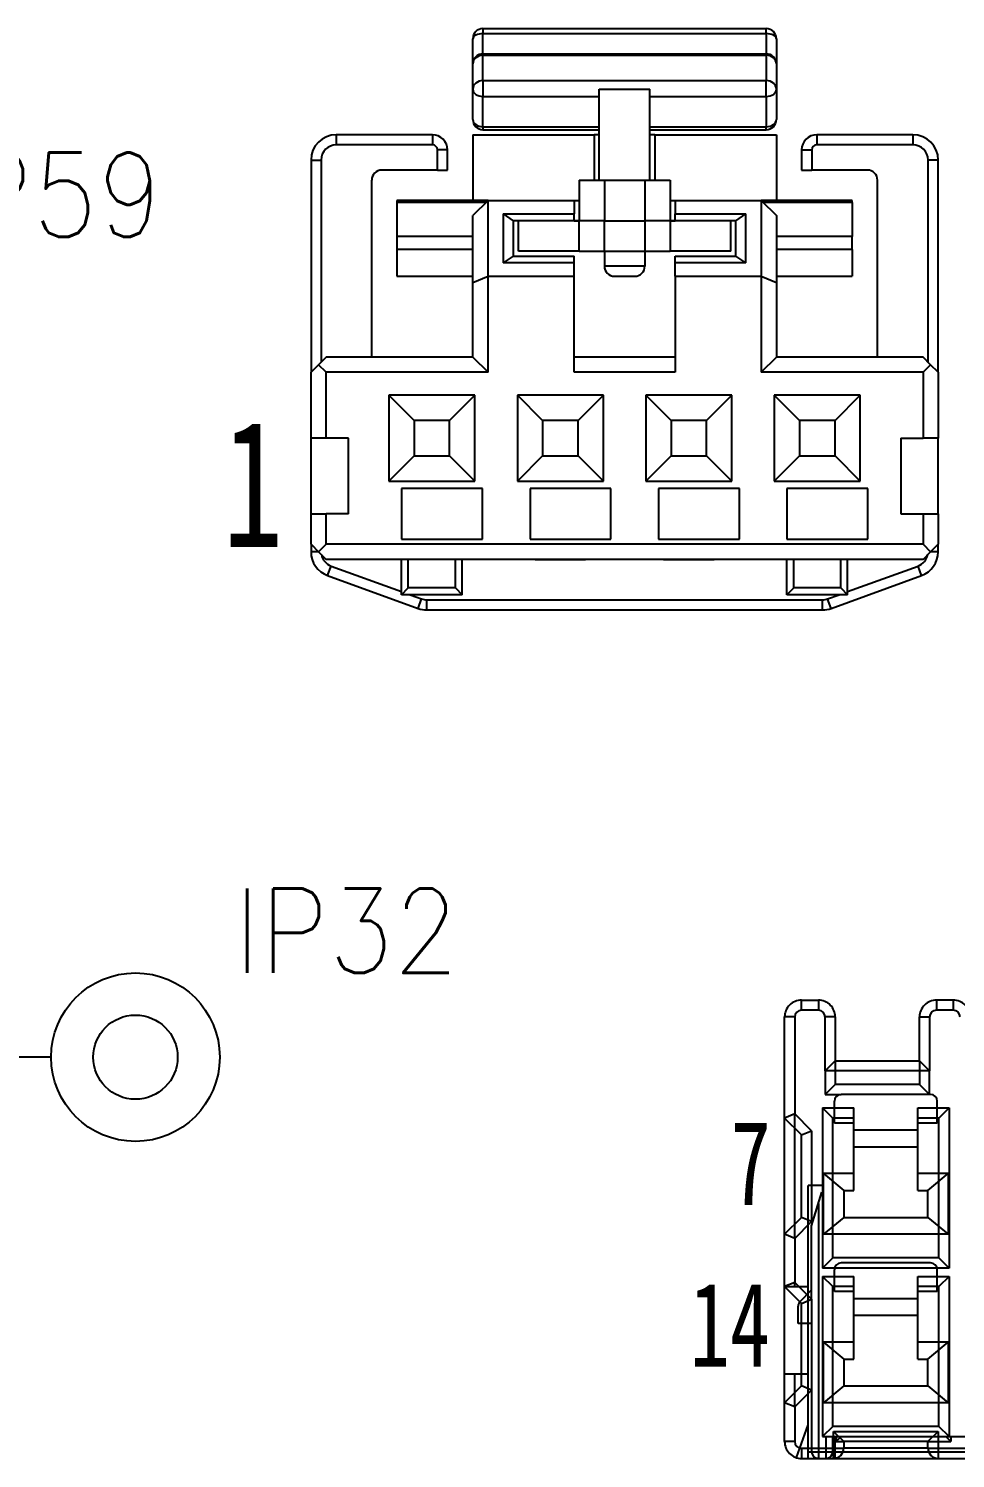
# Model space of a CAD drawing. Header units: inches. Extents: x 47316 to 59086, y 3141 to 11743.
# Drawn here: x 52352.62 to 52380.11, y 8755.41 to 8797.83 of the extents above; entities that cross this region are included whole.
import ezdxf

# ---------------------------------------------------------------- set-up
doc = ezdxf.new("R2010")
doc.units = ezdxf.units.IN
doc.header["$MEASUREMENT"] = 0
doc.layers.add('___SHELL', color=7, linetype='Continuous')
doc.styles.add('MtX_FangSong_GB2312', font='')
doc.styles.get("Standard").update_dxf_attribs({"font": ''})
doc.styles.get('MtX_FangSong_GB2312').set_extended_font_data('FangSong_GB2312')
doc.styles.get('Standard').set_extended_font_data('SimSun')
doc.linetypes.add('_VH_OTCON', pattern='A,0.0001,[7,VeSys.shx,S=0.1,R=0,X=0,Y=0],-0.4,[7,VeSys.shx,S=0.1,R=0,X=0,Y=0],-0.4,["X",Standard,S=1,R=0,X=-0.5,Y=-0.5],-0.0001,[7,VeSys.shx,S=0.1,R=0,X=0,Y=0],-0.4', length=1.2002)

msp = doc.modelspace()

# ---------------------------------------------------------------- linework, layer by layer
at = {"color": 0, "linetype": '_VH_OTCON', "lineweight": -2, "ltscale": 5}
msp.add_line((52353.292, 8767.312), (52305.271, 8767.312), dxfattribs=at)
at = {"color": 0, "linetype": 'Continuous', "lineweight": -2}
for radius in [2.5, 1.25]:
    msp.add_circle((52355.792, 8767.312), radius, dxfattribs=at)
at = {"layer": '___SHELL', "color": 0, "lineweight": -2, "ltscale": 0.0025}
for p, q in [((52366.099, 8797.834), (52366.099, 8797.684)), ((52374.499, 8797.684), (52374.499, 8797.834)), ((52362.109, 8783.434), (52362.109, 8783.584))]:
    msp.add_line(p, q, dxfattribs=at)
at = {"layer": '___SHELL', "color": 0, "lineweight": -2, "ltscale": 0.139999}
for p, q in [((52366.099, 8797.834), (52374.499, 8797.834)), ((52366.099, 8797.684), (52374.499, 8797.684)), ((52366.099, 8797.084), (52374.499, 8797.084)), ((52366.099, 8797.043), (52374.499, 8797.043)), ((52366.099, 8796.29), (52374.499, 8796.29))]:
    msp.add_line(p, q, dxfattribs=at)
at = {"layer": '___SHELL', "color": 0, "lineweight": -2, "ltscale": 0.01}
for p, q in [((52366.099, 8797.084), (52366.099, 8797.684)), ((52374.499, 8797.684), (52374.499, 8797.084)), ((52364.749, 8793.634), (52364.749, 8794.234)), ((52365.049, 8793.634), (52365.049, 8794.234)), ((52375.549, 8794.234), (52375.549, 8793.634)), ((52375.849, 8794.234), (52375.849, 8793.634))]:
    msp.add_line(p, q, dxfattribs=at)
at = {"layer": '___SHELL', "color": 0, "lineweight": -2, "ltscale": 0.0125}
for p, q in [((52365.799, 8796.784), (52365.799, 8797.534)), ((52374.799, 8797.534), (52374.799, 8796.784)), ((52368.949, 8793.334), (52369.699, 8793.334)), ((52370.899, 8793.334), (52371.649, 8793.334)), ((52369.699, 8792.134), (52368.949, 8792.134)), ((52371.649, 8792.134), (52370.899, 8792.134)), ((52368.949, 8791.234), (52369.699, 8791.234)), ((52370.899, 8791.234), (52371.649, 8791.234))]:
    msp.add_line(p, q, dxfattribs=at)
at = {"layer": '___SHELL', "color": 0, "lineweight": -2, "ltscale": 0.012537}
for p, q in [((52365.799, 8796.032), (52365.799, 8796.784)), ((52366.099, 8796.29), (52366.099, 8797.043)), ((52374.499, 8797.043), (52374.499, 8796.29)), ((52374.799, 8796.784), (52374.799, 8796.032))]:
    msp.add_line(p, q, dxfattribs=at)
at = {"layer": '___SHELL', "color": 0, "lineweight": -2, "ltscale": 0.000688171}
for p, q in [((52366.099, 8797.084), (52366.099, 8797.043)), ((52374.499, 8797.043), (52374.499, 8797.084))]:
    msp.add_line(p, q, dxfattribs=at)
at = {"layer": '___SHELL', "color": 0, "lineweight": -2, "ltscale": 0.004312}
for p, q in [((52366.099, 8796.29), (52366.099, 8796.032)), ((52374.499, 8796.032), (52374.499, 8796.29))]:
    msp.add_line(p, q, dxfattribs=at)
at = {"layer": '___SHELL', "color": 0, "lineweight": -2, "ltscale": 0.014962}
for p, q in [((52365.799, 8795.134), (52365.799, 8796.032)), ((52374.799, 8796.032), (52374.799, 8795.134)), ((52366.099, 8794.922), (52366.099, 8795.819)), ((52374.499, 8795.819), (52374.499, 8794.922))]:
    msp.add_line(p, q, dxfattribs=at)
at = {"layer": '___SHELL', "color": 0, "lineweight": -2, "ltscale": 0.003535}
for p, q in [((52366.099, 8796.032), (52366.099, 8795.819)), ((52374.499, 8795.819), (52374.499, 8796.032))]:
    msp.add_line(p, q, dxfattribs=at)
at = {"layer": '___SHELL', "color": 0, "lineweight": -2, "ltscale": 0.044962}
for p, q in [((52369.549, 8793.334), (52369.549, 8796.032)), ((52371.049, 8793.334), (52371.049, 8796.032))]:
    msp.add_line(p, q, dxfattribs=at)
at = {"layer": '___SHELL', "color": 0, "lineweight": -2, "ltscale": 0.025}
for p, q in [((52369.549, 8796.032), (52371.049, 8796.032)), ((52363.684, 8784.184), (52363.684, 8782.684)), ((52366.084, 8782.684), (52366.084, 8784.184)), ((52367.494, 8784.184), (52367.494, 8782.684)), ((52369.894, 8782.684), (52369.894, 8784.184)), ((52371.304, 8784.184), (52371.304, 8782.684)), ((52373.704, 8782.684), (52373.704, 8784.184)), ((52375.114, 8784.184), (52375.114, 8782.684)), ((52377.514, 8782.684), (52377.514, 8784.184))]:
    msp.add_line(p, q, dxfattribs=at)
at = {"layer": '___SHELL', "color": 0, "lineweight": -2, "ltscale": 0.0575}
for p, q in [((52366.099, 8795.819), (52369.549, 8795.819)), ((52371.049, 8795.819), (52374.499, 8795.819)), ((52366.099, 8794.922), (52369.549, 8794.922)), ((52366.099, 8794.834), (52369.549, 8794.834)), ((52371.049, 8794.922), (52374.499, 8794.922)), ((52371.049, 8794.834), (52374.499, 8794.834))]:
    msp.add_line(p, q, dxfattribs=at)
at = {"layer": '___SHELL', "color": 0, "lineweight": -2, "ltscale": 0.005}
for p, q in [((52361.749, 8794.684), (52361.749, 8794.384)), ((52364.599, 8794.684), (52364.599, 8794.384)), ((52375.999, 8794.684), (52375.999, 8794.384)), ((52378.849, 8794.684), (52378.849, 8794.384)), ((52365.049, 8794.234), (52364.749, 8794.234)), ((52375.549, 8794.234), (52375.849, 8794.234)), ((52360.999, 8793.934), (52361.299, 8793.934)), ((52379.599, 8793.934), (52379.299, 8793.934)), ((52364.749, 8793.634), (52365.049, 8793.634)), ((52375.549, 8793.634), (52375.849, 8793.634)), ((52369.999, 8790.484), (52370.299, 8790.484)), ((52370.299, 8790.484), (52370.599, 8790.484)), ((52361.493, 8781.604), (52361.595, 8781.886)), ((52379.105, 8781.604), (52379.003, 8781.886)), ((52364.175, 8780.629), (52364.277, 8780.911)), ((52364.431, 8780.584), (52364.431, 8780.884)), ((52376.167, 8780.584), (52376.167, 8780.884)), ((52376.423, 8780.629), (52376.321, 8780.911))]:
    msp.add_line(p, q, dxfattribs=at)
at = {"layer": '___SHELL', "color": 0, "lineweight": -2, "ltscale": 0.047501}
for p, q in [((52364.599, 8794.684), (52361.749, 8794.684)), ((52378.849, 8794.684), (52375.999, 8794.684)), ((52364.599, 8794.384), (52361.749, 8794.384)), ((52378.849, 8794.384), (52375.999, 8794.384))]:
    msp.add_line(p, q, dxfattribs=at)
at = {"layer": '___SHELL', "color": 0, "lineweight": -2, "ltscale": 0.060001}
for p, q in [((52365.799, 8794.684), (52369.399, 8794.684)), ((52371.199, 8794.684), (52374.799, 8794.684))]:
    msp.add_line(p, q, dxfattribs=at)
at = {"layer": '___SHELL', "color": 0, "lineweight": -2, "ltscale": 0.0325}
for p, q in [((52365.799, 8794.684), (52365.799, 8792.734)), ((52374.799, 8794.684), (52374.799, 8792.734)), ((52360.999, 8785.684), (52360.999, 8787.634)), ((52361.449, 8785.684), (52361.449, 8787.634)), ((52379.149, 8787.634), (52379.149, 8785.684)), ((52379.599, 8787.634), (52379.599, 8785.684))]:
    msp.add_line(p, q, dxfattribs=at)
at = {"layer": '___SHELL', "color": 0, "lineweight": -2, "ltscale": 0.001465}
for p, q in [((52366.099, 8794.922), (52366.099, 8794.834)), ((52374.499, 8794.834), (52374.499, 8794.922))]:
    msp.add_line(p, q, dxfattribs=at)
at = {"layer": '___SHELL', "color": 0, "lineweight": -2, "ltscale": 0.0225}
for p, q in [((52369.399, 8794.684), (52369.399, 8793.334)), ((52371.199, 8794.684), (52371.199, 8793.334))]:
    msp.add_line(p, q, dxfattribs=at)
at = {"layer": '___SHELL', "color": 0, "lineweight": -2, "ltscale": 0.002495}
for p, q in [((52369.549, 8794.684), (52369.399, 8794.684)), ((52371.199, 8794.684), (52371.049, 8794.684))]:
    msp.add_line(p, q, dxfattribs=at)
at = {"layer": '___SHELL', "color": 0, "lineweight": -2, "ltscale": 0.105}
for p, q in [((52360.999, 8793.934), (52360.999, 8787.634)), ((52379.599, 8787.634), (52379.599, 8793.934))]:
    msp.add_line(p, q, dxfattribs=at)
at = {"layer": '___SHELL', "color": 0, "lineweight": -2, "ltscale": 0.1}
for p, q in [((52361.299, 8793.934), (52361.299, 8787.934)), ((52379.299, 8787.934), (52379.299, 8793.934))]:
    msp.add_line(p, q, dxfattribs=at)
at = {"layer": '___SHELL', "color": 0, "lineweight": -2, "ltscale": 0.0875}
for p, q in [((52362.799, 8788.084), (52362.799, 8793.334)), ((52377.799, 8788.084), (52377.799, 8793.334))]:
    msp.add_line(p, q, dxfattribs=at)
at = {"layer": '___SHELL', "color": 0, "lineweight": -2, "ltscale": 0.027499}
for p, q in [((52364.749, 8793.634), (52363.099, 8793.634)), ((52377.499, 8793.634), (52375.849, 8793.634))]:
    msp.add_line(p, q, dxfattribs=at)
at = {"layer": '___SHELL', "color": 0, "lineweight": -2, "ltscale": 0.02}
for p, q in [((52368.949, 8793.334), (52368.949, 8792.134)), ((52369.699, 8793.334), (52369.699, 8792.134)), ((52370.899, 8793.334), (52370.899, 8792.134)), ((52371.649, 8793.334), (52371.649, 8792.134)), ((52378.114, 8782.084), (52376.914, 8782.084))]:
    msp.add_line(p, q, dxfattribs=at)
at = {"layer": '___SHELL', "color": 0, "lineweight": -2, "ltscale": 0.020001}
for p, q in [((52369.699, 8793.334), (52370.899, 8793.334)), ((52369.699, 8792.134), (52370.899, 8792.134)), ((52369.699, 8791.234), (52370.899, 8791.234)), ((52363.684, 8782.084), (52362.484, 8782.084))]:
    msp.add_line(p, q, dxfattribs=at)
at = {"layer": '___SHELL', "color": 0, "lineweight": -2, "ltscale": 0.045}
for p, q in [((52366.249, 8792.734), (52363.549, 8792.734)), ((52377.049, 8792.734), (52374.349, 8792.734))]:
    msp.add_line(p, q, dxfattribs=at)
at = {"layer": '___SHELL', "color": 0, "lineweight": -2, "ltscale": 0.001005}
for p, q in [((52363.549, 8792.734), (52363.549, 8792.674)), ((52377.049, 8792.674), (52377.049, 8792.734))]:
    msp.add_line(p, q, dxfattribs=at)
at = {"layer": '___SHELL', "color": 0, "lineweight": -2, "ltscale": 0.01683}
for p, q in [((52363.549, 8792.674), (52363.549, 8791.664)), ((52377.049, 8792.674), (52377.049, 8791.664))]:
    msp.add_line(p, q, dxfattribs=at)
at = {"layer": '___SHELL', "color": 0, "lineweight": -2, "ltscale": 0.043996}
for p, q in [((52366.189, 8792.674), (52363.549, 8792.674)), ((52377.049, 8792.674), (52374.409, 8792.674))]:
    msp.add_line(p, q, dxfattribs=at)
at = {"layer": '___SHELL', "color": 0, "lineweight": -2, "ltscale": 0.010607}
for p, q in [((52366.249, 8792.734), (52365.799, 8792.284)), ((52374.349, 8792.734), (52374.799, 8792.284))]:
    msp.add_line(p, q, dxfattribs=at)
at = {"layer": '___SHELL', "color": 0, "lineweight": -2, "ltscale": 0.0425}
for p, q in [((52366.249, 8792.734), (52368.799, 8792.734)), ((52371.799, 8792.734), (52374.349, 8792.734)), ((52366.249, 8790.484), (52368.799, 8790.484)), ((52371.799, 8790.484), (52374.349, 8790.484)), ((52363.309, 8786.959), (52363.309, 8784.409)), ((52365.859, 8784.409), (52365.859, 8786.959)), ((52369.669, 8786.959), (52367.119, 8786.959)), ((52367.119, 8786.959), (52367.119, 8784.409)), ((52369.669, 8784.409), (52369.669, 8786.959)), ((52373.479, 8786.959), (52370.929, 8786.959)), ((52370.929, 8786.959), (52370.929, 8784.409)), ((52373.479, 8784.409), (52373.479, 8786.959)), ((52374.739, 8786.959), (52374.739, 8784.409)), ((52377.289, 8784.409), (52377.289, 8786.959)), ((52367.119, 8784.409), (52369.669, 8784.409)), ((52370.929, 8784.409), (52373.479, 8784.409))]:
    msp.add_line(p, q, dxfattribs=at)
at = {"layer": '___SHELL', "color": 0, "lineweight": -2, "ltscale": 0.0375}
for p, q in [((52366.249, 8790.484), (52366.249, 8792.734)), ((52374.349, 8792.734), (52374.349, 8790.484)), ((52365.799, 8791.664), (52363.549, 8791.664)), ((52377.049, 8791.664), (52374.799, 8791.664)), ((52365.799, 8791.274), (52363.549, 8791.274)), ((52377.049, 8791.274), (52374.799, 8791.274)), ((52363.549, 8790.484), (52365.799, 8790.484)), ((52374.799, 8790.484), (52377.049, 8790.484)), ((52360.999, 8783.434), (52360.999, 8785.684)), ((52362.109, 8783.434), (52362.109, 8785.684)), ((52378.489, 8785.684), (52378.489, 8783.434)), ((52379.599, 8783.434), (52379.599, 8785.684))]:
    msp.add_line(p, q, dxfattribs=at)
at = {"layer": '___SHELL', "color": 0, "lineweight": -2, "ltscale": 0.00665}
for p, q in [((52368.799, 8792.734), (52368.799, 8792.335)), ((52371.799, 8792.734), (52371.799, 8792.335))]:
    msp.add_line(p, q, dxfattribs=at)
at = {"layer": '___SHELL', "color": 0, "lineweight": -2, "ltscale": 0.002499}
for p, q in [((52368.799, 8792.734), (52368.949, 8792.734)), ((52371.649, 8792.734), (52371.799, 8792.734)), ((52368.799, 8792.134), (52368.949, 8792.134)), ((52368.949, 8792.134), (52368.799, 8792.134)), ((52371.649, 8792.134), (52371.799, 8792.134)), ((52371.799, 8792.134), (52371.649, 8792.134))]:
    msp.add_line(p, q, dxfattribs=at)
at = {"layer": '___SHELL', "color": 0, "lineweight": -2, "ltscale": 0.033106}
for p, q in [((52365.799, 8790.297), (52365.799, 8792.284)), ((52374.799, 8792.284), (52374.799, 8790.297))]:
    msp.add_line(p, q, dxfattribs=at)
at = {"layer": '___SHELL', "color": 0, "lineweight": -2, "ltscale": 0.035001}
for p, q in [((52366.699, 8792.335), (52368.799, 8792.335)), ((52371.799, 8792.335), (52373.899, 8792.335)), ((52368.799, 8790.88), (52366.699, 8790.88)), ((52373.899, 8790.88), (52371.799, 8790.88))]:
    msp.add_line(p, q, dxfattribs=at)
at = {"layer": '___SHELL', "color": 0, "lineweight": -2, "ltscale": 0.024254}
for p, q in [((52366.699, 8792.335), (52366.699, 8790.88)), ((52373.899, 8790.88), (52373.899, 8792.335))]:
    msp.add_line(p, q, dxfattribs=at)
at = {"layer": '___SHELL', "color": 0, "lineweight": -2, "ltscale": 0.006019}
for p, q in [((52366.699, 8792.335), (52366.999, 8792.134)), ((52373.599, 8792.134), (52373.899, 8792.335))]:
    msp.add_line(p, q, dxfattribs=at)
at = {"layer": '___SHELL', "color": 0, "lineweight": -2, "ltscale": 0.03}
for p, q in [((52368.799, 8792.134), (52366.999, 8792.134)), ((52373.599, 8792.134), (52371.799, 8792.134)), ((52366.999, 8791.084), (52368.799, 8791.084)), ((52371.799, 8791.084), (52373.599, 8791.084))]:
    msp.add_line(p, q, dxfattribs=at)
at = {"layer": '___SHELL', "color": 0, "lineweight": -2, "ltscale": 0.0175}
for p, q in [((52366.999, 8792.134), (52366.999, 8791.084)), ((52373.599, 8791.084), (52373.599, 8792.134)), ((52364.059, 8786.209), (52364.059, 8785.159)), ((52365.109, 8785.159), (52365.109, 8786.209)), ((52368.919, 8786.209), (52367.869, 8786.209)), ((52367.869, 8786.209), (52367.869, 8785.159)), ((52368.919, 8785.159), (52368.919, 8786.209)), ((52372.729, 8786.209), (52371.679, 8786.209)), ((52371.679, 8786.209), (52371.679, 8785.159)), ((52372.729, 8785.159), (52372.729, 8786.209)), ((52375.489, 8786.209), (52375.489, 8785.159)), ((52376.539, 8785.159), (52376.539, 8786.209)), ((52367.869, 8785.159), (52368.919, 8785.159)), ((52371.679, 8785.159), (52372.729, 8785.159)), ((52363.684, 8781.034), (52363.684, 8782.084)), ((52365.484, 8781.034), (52365.484, 8782.084)), ((52375.114, 8781.034), (52375.114, 8782.084)), ((52376.914, 8781.034), (52376.914, 8782.084))]:
    msp.add_line(p, q, dxfattribs=at)
at = {"layer": '___SHELL', "color": 0, "lineweight": -2, "ltscale": 0.015}
for p, q in [((52367.149, 8791.234), (52367.149, 8792.134)), ((52368.949, 8791.234), (52368.949, 8792.134)), ((52369.699, 8791.234), (52369.699, 8792.134)), ((52370.899, 8792.134), (52370.899, 8791.234)), ((52371.649, 8792.134), (52371.649, 8791.234)), ((52373.449, 8791.234), (52373.449, 8792.134)), ((52360.999, 8782.534), (52360.999, 8783.434)), ((52361.449, 8782.534), (52361.449, 8783.434)), ((52379.149, 8783.434), (52379.149, 8782.534)), ((52379.599, 8783.434), (52379.599, 8782.534))]:
    msp.add_line(p, q, dxfattribs=at)
at = {"layer": '___SHELL', "color": 0, "lineweight": -2, "ltscale": 0.00335}
for p, q in [((52368.799, 8792.134), (52368.799, 8792.335)), ((52371.799, 8792.134), (52371.799, 8792.335))]:
    msp.add_line(p, q, dxfattribs=at)
at = {"layer": '___SHELL', "color": 0, "lineweight": -2, "ltscale": 0.006495}
for p, q in [((52363.549, 8791.664), (52363.549, 8791.274)), ((52377.049, 8791.274), (52377.049, 8791.664))]:
    msp.add_line(p, q, dxfattribs=at)
at = {"layer": '___SHELL', "color": 0, "lineweight": -2, "ltscale": 0.01317}
for p, q in [((52363.549, 8791.274), (52363.549, 8790.484)), ((52377.049, 8791.274), (52377.049, 8790.484))]:
    msp.add_line(p, q, dxfattribs=at)
at = {"layer": '___SHELL', "color": 0, "lineweight": -2, "ltscale": 0.029999}
for p, q in [((52368.949, 8791.234), (52367.149, 8791.234)), ((52373.449, 8791.234), (52371.649, 8791.234)), ((52365.484, 8781.034), (52363.684, 8781.034)), ((52376.914, 8781.034), (52375.114, 8781.034))]:
    msp.add_line(p, q, dxfattribs=at)
at = {"layer": '___SHELL', "color": 0, "lineweight": -2, "ltscale": 0.0075}
for p, q in [((52369.699, 8791.234), (52369.699, 8790.784)), ((52370.899, 8791.234), (52370.899, 8790.784)), ((52361.449, 8785.684), (52360.999, 8785.684)), ((52379.599, 8785.684), (52379.149, 8785.684)), ((52360.999, 8783.434), (52361.449, 8783.434)), ((52379.149, 8783.434), (52379.599, 8783.434)), ((52368.694, 8782.084), (52369.144, 8782.084)), ((52371.454, 8782.084), (52371.904, 8782.084))]:
    msp.add_line(p, q, dxfattribs=at)
at = {"layer": '___SHELL', "color": 0, "lineweight": -2, "ltscale": 0.006049}
for p, q in [((52366.999, 8791.084), (52366.699, 8790.88)), ((52373.899, 8790.88), (52373.599, 8791.084))]:
    msp.add_line(p, q, dxfattribs=at)
at = {"layer": '___SHELL', "color": 0, "lineweight": -2, "ltscale": 0.003403}
for p, q in [((52368.799, 8790.88), (52368.799, 8791.084)), ((52371.799, 8790.88), (52371.799, 8791.084))]:
    msp.add_line(p, q, dxfattribs=at)
at = {"layer": '___SHELL', "color": 0, "lineweight": -2, "ltscale": 0.006596}
for p, q in [((52368.799, 8790.484), (52368.799, 8790.88)), ((52371.799, 8790.484), (52371.799, 8790.88))]:
    msp.add_line(p, q, dxfattribs=at)
at = {"layer": '___SHELL', "color": 0, "lineweight": -2, "ltscale": 0.010001}
for p, q in [((52370.299, 8790.784), (52369.699, 8790.784)), ((52370.899, 8790.784), (52370.299, 8790.784))]:
    msp.add_line(p, q, dxfattribs=at)
at = {"layer": '___SHELL', "color": 0, "lineweight": -2, "ltscale": 0.008118}
for p, q in [((52365.799, 8790.297), (52366.249, 8790.484)), ((52374.349, 8790.484), (52374.799, 8790.297))]:
    msp.add_line(p, q, dxfattribs=at)
at = {"layer": '___SHELL', "color": 0, "lineweight": -2, "ltscale": 0.0475}
for p, q in [((52366.249, 8787.634), (52366.249, 8790.484)), ((52368.799, 8787.634), (52368.799, 8790.484)), ((52371.799, 8790.484), (52371.799, 8787.634)), ((52374.349, 8790.484), (52374.349, 8787.634))]:
    msp.add_line(p, q, dxfattribs=at)
at = {"layer": '___SHELL', "color": 0, "lineweight": -2, "ltscale": 0.036893}
for p, q in [((52365.799, 8788.084), (52365.799, 8790.297)), ((52374.799, 8790.297), (52374.799, 8788.084))]:
    msp.add_line(p, q, dxfattribs=at)
at = {"layer": '___SHELL', "color": 0, "lineweight": -2, "ltscale": 0.005304}
for p, q in [((52361.224, 8787.859), (52360.999, 8787.634)), ((52379.599, 8787.634), (52379.374, 8787.859)), ((52360.999, 8782.534), (52361.224, 8782.309)), ((52379.374, 8782.309), (52379.599, 8782.534))]:
    msp.add_line(p, q, dxfattribs=at)
at = {"layer": '___SHELL', "color": 0, "lineweight": -2, "ltscale": 0.005303}
for p, q in [((52361.449, 8788.084), (52361.224, 8787.859)), ((52361.449, 8787.634), (52361.224, 8787.859)), ((52379.374, 8787.859), (52379.149, 8788.084)), ((52379.149, 8787.634), (52379.374, 8787.859)), ((52361.449, 8782.534), (52361.224, 8782.309)), ((52361.224, 8782.309), (52361.449, 8782.084)), ((52379.149, 8782.534), (52379.374, 8782.309)), ((52379.149, 8782.084), (52379.374, 8782.309))]:
    msp.add_line(p, q, dxfattribs=at)
at = {"layer": '___SHELL', "color": 0, "lineweight": -2, "ltscale": 0.072501}
for p, q in [((52365.799, 8788.084), (52361.449, 8788.084)), ((52379.149, 8788.084), (52374.799, 8788.084))]:
    msp.add_line(p, q, dxfattribs=at)
at = {"layer": '___SHELL', "color": 0, "lineweight": -2, "ltscale": 0.010606}
for p, q in [((52365.799, 8788.084), (52366.249, 8787.634)), ((52374.349, 8787.634), (52374.799, 8788.084))]:
    msp.add_line(p, q, dxfattribs=at)
at = {"layer": '___SHELL', "color": 0, "lineweight": -2, "ltscale": 0.05}
for p, q in [((52371.799, 8788.084), (52368.799, 8788.084)), ((52371.799, 8787.634), (52368.799, 8787.634))]:
    msp.add_line(p, q, dxfattribs=at)
at = {"layer": '___SHELL', "color": 0, "lineweight": -2, "ltscale": 0.08}
for p, q in [((52366.249, 8787.634), (52361.449, 8787.634)), ((52379.149, 8787.634), (52374.349, 8787.634))]:
    msp.add_line(p, q, dxfattribs=at)
at = {"layer": '___SHELL', "color": 0, "lineweight": -2, "ltscale": 0.042499}
for p, q in [((52365.859, 8786.959), (52363.309, 8786.959)), ((52377.289, 8786.959), (52374.739, 8786.959)), ((52363.309, 8784.409), (52365.859, 8784.409)), ((52374.739, 8784.409), (52377.289, 8784.409))]:
    msp.add_line(p, q, dxfattribs=at)
at = {"layer": '___SHELL', "color": 0, "lineweight": -2, "ltscale": 0.017678}
for p, q in [((52364.059, 8786.209), (52363.309, 8786.959)), ((52365.109, 8786.209), (52365.859, 8786.959)), ((52367.869, 8786.209), (52367.119, 8786.959)), ((52368.919, 8786.209), (52369.669, 8786.959)), ((52371.679, 8786.209), (52370.929, 8786.959)), ((52372.729, 8786.209), (52373.479, 8786.959)), ((52375.489, 8786.209), (52374.739, 8786.959)), ((52376.539, 8786.209), (52377.289, 8786.959)), ((52364.059, 8785.159), (52363.309, 8784.409)), ((52365.109, 8785.159), (52365.859, 8784.409)), ((52367.869, 8785.159), (52367.119, 8784.409)), ((52368.919, 8785.159), (52369.669, 8784.409)), ((52371.679, 8785.159), (52370.929, 8784.409)), ((52372.729, 8785.159), (52373.479, 8784.409)), ((52375.489, 8785.159), (52374.739, 8784.409)), ((52376.539, 8785.159), (52377.289, 8784.409))]:
    msp.add_line(p, q, dxfattribs=at)
at = {"layer": '___SHELL', "color": 0, "lineweight": -2, "ltscale": 0.017499}
for p, q in [((52365.109, 8786.209), (52364.059, 8786.209)), ((52376.539, 8786.209), (52375.489, 8786.209)), ((52364.059, 8785.159), (52365.109, 8785.159)), ((52375.489, 8785.159), (52376.539, 8785.159))]:
    msp.add_line(p, q, dxfattribs=at)
at = {"layer": '___SHELL', "color": 0, "lineweight": -2, "ltscale": 0.011}
for p, q in [((52362.109, 8785.684), (52361.449, 8785.684)), ((52378.489, 8785.684), (52379.149, 8785.684)), ((52362.109, 8783.434), (52361.449, 8783.434)), ((52378.489, 8783.434), (52379.149, 8783.434))]:
    msp.add_line(p, q, dxfattribs=at)
at = {"layer": '___SHELL', "color": 0, "lineweight": -2, "ltscale": 0.039999}
for p, q in [((52366.084, 8784.184), (52363.684, 8784.184)), ((52369.894, 8784.184), (52367.494, 8784.184)), ((52377.514, 8784.184), (52375.114, 8784.184)), ((52363.684, 8782.684), (52366.084, 8782.684)), ((52367.494, 8782.684), (52369.894, 8782.684)), ((52375.114, 8782.684), (52377.514, 8782.684))]:
    msp.add_line(p, q, dxfattribs=at)
at = {"layer": '___SHELL', "color": 0, "lineweight": -2, "ltscale": 0.040001}
for p, q in [((52373.704, 8784.184), (52371.304, 8784.184)), ((52371.304, 8782.684), (52373.704, 8782.684))]:
    msp.add_line(p, q, dxfattribs=at)
at = {"layer": '___SHELL', "color": 0, "lineweight": -2, "ltscale": 0.003745}
for p, q in [((52360.999, 8782.534), (52360.999, 8782.309)), ((52361.224, 8782.309), (52360.999, 8782.309)), ((52379.599, 8782.309), (52379.374, 8782.309)), ((52379.599, 8782.309), (52379.599, 8782.534))]:
    msp.add_line(p, q, dxfattribs=at)
at = {"layer": '___SHELL', "color": 0, "lineweight": -2, "ltscale": 0.295001}
for p, q in [((52379.149, 8782.534), (52361.449, 8782.534)), ((52379.149, 8782.084), (52361.449, 8782.084))]:
    msp.add_line(p, q, dxfattribs=at)
at = {"layer": '___SHELL', "color": 0, "lineweight": -2, "ltscale": 0.037045}
msp.add_line((52361.595, 8781.886), (52363.684, 8781.127), dxfattribs=at)
at = {"layer": '___SHELL', "color": 0, "lineweight": -2, "ltscale": 0.004999}
for p, q in [((52362.484, 8782.084), (52362.184, 8782.084)), ((52378.414, 8782.084), (52378.114, 8782.084))]:
    msp.add_line(p, q, dxfattribs=at)
at = {"layer": '___SHELL', "color": 0, "lineweight": -2, "ltscale": 0.014151}
for p, q in [((52363.885, 8781.235), (52363.885, 8782.084)), ((52365.283, 8781.235), (52365.283, 8782.084)), ((52375.315, 8781.235), (52375.315, 8782.084)), ((52376.713, 8781.235), (52376.713, 8782.084))]:
    msp.add_line(p, q, dxfattribs=at)
at = {"layer": '___SHELL', "color": 0, "lineweight": -2, "ltscale": 0.036}
for p, q in [((52367.644, 8782.084), (52365.484, 8782.084)), ((52375.114, 8782.084), (52372.954, 8782.084))]:
    msp.add_line(p, q, dxfattribs=at)
at = {"layer": '___SHELL', "color": 0, "lineweight": -2, "ltscale": 0.007501}
for p, q in [((52367.644, 8782.084), (52368.094, 8782.084)), ((52372.504, 8782.084), (52372.954, 8782.084))]:
    msp.add_line(p, q, dxfattribs=at)
at = {"layer": '___SHELL', "color": 0, "lineweight": -2, "ltscale": 0.009999}
for p, q in [((52368.094, 8782.084), (52368.694, 8782.084)), ((52371.904, 8782.084), (52372.504, 8782.084))]:
    msp.add_line(p, q, dxfattribs=at)
at = {"layer": '___SHELL', "color": 0, "lineweight": -2, "ltscale": 0.038501}
msp.add_line((52371.454, 8782.084), (52369.144, 8782.084), dxfattribs=at)
at = {"layer": '___SHELL', "color": 0, "lineweight": -2, "ltscale": 0.037043}
msp.add_line((52376.914, 8781.127), (52379.003, 8781.886), dxfattribs=at)
at = {"layer": '___SHELL', "color": 0, "lineweight": -2, "ltscale": 0.047566}
for p, q in [((52361.493, 8781.604), (52364.175, 8780.629)), ((52376.423, 8780.629), (52379.105, 8781.604))]:
    msp.add_line(p, q, dxfattribs=at)
at = {"layer": '___SHELL', "color": 0, "lineweight": -2, "ltscale": 0.004737}
for p, q in [((52363.684, 8781.034), (52363.885, 8781.235)), ((52365.283, 8781.235), (52365.484, 8781.034)), ((52375.315, 8781.235), (52375.114, 8781.034)), ((52376.713, 8781.235), (52376.914, 8781.034))]:
    msp.add_line(p, q, dxfattribs=at)
at = {"layer": '___SHELL', "color": 0, "lineweight": -2, "ltscale": 0.0233}
for p, q in [((52365.283, 8781.235), (52363.885, 8781.235)), ((52376.713, 8781.235), (52375.315, 8781.235))]:
    msp.add_line(p, q, dxfattribs=at)
at = {"layer": '___SHELL', "color": 0, "lineweight": -2, "ltscale": 0.005995}
for p, q in [((52363.939, 8781.034), (52364.277, 8780.911)), ((52376.321, 8780.911), (52376.659, 8781.034))]:
    msp.add_line(p, q, dxfattribs=at)
at = {"layer": '___SHELL', "color": 0, "lineweight": -2, "ltscale": 0.195596}
for p, q in [((52364.431, 8780.884), (52376.167, 8780.884)), ((52364.431, 8780.584), (52376.167, 8780.584))]:
    msp.add_line(p, q, dxfattribs=at)
at = {"layer": '___SHELL', "color": 0, "lineweight": -2}
for p, q in [((52375.546, 8768.705), (52375.546, 8769.005)), ((52375.546, 8769.005), (52376.046, 8769.005)), ((52376.046, 8768.705), (52375.546, 8768.705)), ((52376.046, 8769.005), (52376.046, 8768.705)), ((52379.546, 8769.005), (52379.546, 8768.705)), ((52380.046, 8769.005), (52379.546, 8769.005)), ((52380.046, 8768.705), (52379.546, 8768.705)), ((52380.046, 8769.005), (52380.046, 8768.705)), ((52375.046, 8755.905), (52375.046, 8768.505)), ((52375.346, 8768.505), (52375.046, 8768.505)), ((52375.346, 8768.505), (52375.346, 8765.63)), ((52376.246, 8766.905), (52376.246, 8768.505)), ((52376.546, 8768.505), (52376.246, 8768.505)), ((52376.546, 8768.505), (52376.546, 8767.205)), ((52379.046, 8767.205), (52379.046, 8768.505)), ((52379.046, 8768.505), (52379.346, 8768.505)), ((52379.346, 8768.505), (52379.346, 8766.905)), ((52376.546, 8767.205), (52376.246, 8766.905)), ((52376.546, 8767.205), (52376.546, 8766.505)), ((52376.546, 8767.205), (52379.046, 8767.205)), ((52379.046, 8767.205), (52379.046, 8766.505)), ((52379.046, 8767.205), (52379.346, 8766.905)), ((52376.246, 8766.905), (52376.246, 8766.205)), ((52379.346, 8766.905), (52376.246, 8766.905)), ((52379.346, 8766.205), (52379.346, 8766.905)), ((52376.546, 8766.505), (52376.246, 8766.205)), ((52376.246, 8766.205), (52376.721, 8766.205)), ((52379.046, 8766.505), (52376.546, 8766.505)), ((52379.371, 8766.205), (52376.721, 8766.205)), ((52379.046, 8766.505), (52379.346, 8766.205)), ((52376.171, 8765.805), (52376.171, 8761.055)), ((52376.471, 8765.505), (52376.171, 8765.805)), ((52376.171, 8765.805), (52377.096, 8765.805)), ((52376.521, 8765.355), (52376.521, 8766.005)), ((52377.096, 8765.355), (52377.096, 8765.805)), ((52378.996, 8765.355), (52378.996, 8765.805)), ((52378.996, 8765.805), (52379.921, 8765.805)), ((52379.571, 8765.355), (52379.571, 8766.005)), ((52379.921, 8765.805), (52379.621, 8765.505)), ((52379.921, 8765.805), (52379.921, 8761.055)), ((52375.346, 8765.63), (52375.046, 8765.505)), ((52375.546, 8765.005), (52375.046, 8765.505)), ((52375.346, 8761.931), (52375.346, 8765.63)), ((52375.846, 8765.13), (52375.346, 8765.63)), ((52376.471, 8761.355), (52376.471, 8765.505)), ((52377.096, 8765.505), (52376.471, 8765.505)), ((52377.096, 8765.355), (52376.521, 8765.355)), ((52377.096, 8763.355), (52377.096, 8765.355)), ((52379.621, 8765.505), (52378.996, 8765.505)), ((52378.996, 8763.355), (52378.996, 8765.355)), ((52379.571, 8765.355), (52378.996, 8765.355)), ((52379.621, 8761.355), (52379.621, 8765.505)), ((52375.546, 8765.005), (52375.846, 8765.13)), ((52375.546, 8762.555), (52375.546, 8765.005)), ((52375.846, 8765.13), (52375.846, 8762.431)), ((52377.096, 8765.155), (52378.996, 8765.155)), ((52377.096, 8764.655), (52378.996, 8764.655)), ((52376.196, 8762.055), (52376.196, 8763.855)), ((52376.196, 8763.855), (52376.796, 8763.355)), ((52377.096, 8763.855), (52376.196, 8763.855)), ((52379.896, 8763.855), (52378.996, 8763.855)), ((52379.296, 8763.355), (52379.896, 8763.855)), ((52379.896, 8763.855), (52379.896, 8762.055)), ((52375.746, 8755.405), (52375.746, 8763.505)), ((52376.171, 8763.505), (52375.746, 8763.505)), ((52375.846, 8762.305), (52376.146, 8763.305)), ((52376.171, 8763.305), (52376.146, 8763.305)), ((52376.796, 8763.355), (52376.796, 8762.555)), ((52376.796, 8763.355), (52377.096, 8763.355)), ((52378.996, 8763.355), (52379.296, 8763.355)), ((52379.296, 8762.555), (52379.296, 8763.355)), ((52376.046, 8762.972), (52376.046, 8755.405)), ((52375.046, 8762.055), (52375.546, 8762.555)), ((52375.346, 8761.931), (52375.846, 8762.431)), ((52375.846, 8762.431), (52375.546, 8762.555)), ((52376.796, 8762.555), (52376.196, 8762.055)), ((52376.796, 8762.555), (52379.296, 8762.555)), ((52379.296, 8762.555), (52379.896, 8762.055)), ((52375.346, 8761.931), (52375.046, 8762.055)), ((52375.346, 8761.931), (52375.346, 8760.63)), ((52375.846, 8760.13), (52375.846, 8762.305)), ((52379.896, 8762.055), (52376.196, 8762.055)), ((52376.171, 8761.055), (52376.471, 8761.355)), ((52379.921, 8761.055), (52376.171, 8761.055)), ((52379.621, 8761.355), (52376.471, 8761.355)), ((52379.371, 8761.205), (52376.721, 8761.205)), ((52379.921, 8761.055), (52379.621, 8761.355)), ((52375.346, 8760.63), (52375.046, 8760.505)), ((52375.346, 8760.505), (52375.346, 8760.63)), ((52375.846, 8760.13), (52375.346, 8760.63)), ((52376.171, 8760.805), (52376.171, 8756.055)), ((52376.471, 8760.505), (52376.171, 8760.805)), ((52376.171, 8760.805), (52377.096, 8760.805)), ((52376.521, 8760.355), (52376.521, 8761.005)), ((52377.096, 8760.355), (52377.096, 8760.805)), ((52378.996, 8760.355), (52378.996, 8760.805)), ((52378.996, 8760.805), (52379.921, 8760.805)), ((52379.571, 8760.355), (52379.571, 8761.005)), ((52379.921, 8760.805), (52379.621, 8760.505)), ((52379.921, 8760.805), (52379.921, 8756.055)), ((52375.546, 8760.005), (52375.046, 8760.505)), ((52375.046, 8760.505), (52375.746, 8760.505)), ((52375.505, 8760.064), (52375.846, 8760.405)), ((52376.471, 8756.355), (52376.471, 8760.505)), ((52377.096, 8760.505), (52376.471, 8760.505)), ((52377.096, 8760.355), (52376.521, 8760.355)), ((52377.096, 8758.355), (52377.096, 8760.355)), ((52379.621, 8760.505), (52378.996, 8760.505)), ((52378.996, 8758.355), (52378.996, 8760.355)), ((52379.571, 8760.355), (52378.996, 8760.355)), ((52379.621, 8756.355), (52379.621, 8760.505)), ((52375.446, 8759.405), (52375.446, 8759.923)), ((52375.546, 8760.005), (52375.846, 8760.13)), ((52375.546, 8757.555), (52375.546, 8760.005)), ((52375.846, 8760.13), (52375.846, 8757.431)), ((52377.096, 8760.155), (52378.996, 8760.155)), ((52375.846, 8759.405), (52375.446, 8759.405)), ((52377.096, 8759.655), (52378.996, 8759.655)), ((52376.196, 8757.055), (52376.196, 8758.855)), ((52376.196, 8758.855), (52376.796, 8758.355)), ((52377.096, 8758.855), (52376.196, 8758.855)), ((52379.896, 8758.855), (52378.996, 8758.855)), ((52379.296, 8758.355), (52379.896, 8758.855)), ((52379.896, 8758.855), (52379.896, 8757.055)), ((52376.796, 8758.355), (52376.796, 8757.555)), ((52376.796, 8758.355), (52377.096, 8758.355)), ((52378.996, 8758.355), (52379.296, 8758.355)), ((52379.296, 8757.555), (52379.296, 8758.355)), ((52375.746, 8757.905), (52375.046, 8757.905)), ((52375.346, 8756.931), (52375.346, 8757.905)), ((52375.046, 8757.055), (52375.546, 8757.555)), ((52375.346, 8756.931), (52375.846, 8757.431)), ((52375.846, 8757.431), (52375.546, 8757.555)), ((52375.846, 8757.431), (52375.846, 8755.605)), ((52376.796, 8757.555), (52376.196, 8757.055)), ((52376.796, 8757.555), (52379.296, 8757.555)), ((52379.296, 8757.555), (52379.896, 8757.055)), ((52375.346, 8756.931), (52375.046, 8757.055)), ((52375.346, 8756.931), (52375.346, 8755.905)), ((52379.896, 8757.055), (52376.196, 8757.055)), ((52375.396, 8755.428), (52375.746, 8756.405)), ((52376.471, 8756.355), (52376.171, 8756.055)), ((52376.171, 8756.055), (52403.921, 8756.055)), ((52376.271, 8756.055), (52376.271, 8755.405)), ((52379.621, 8756.355), (52376.471, 8756.355)), ((52376.471, 8755.605), (52376.471, 8756.055)), ((52376.796, 8755.905), (52376.496, 8756.205)), ((52376.496, 8755.405), (52376.496, 8756.205)), ((52376.496, 8756.205), (52379.596, 8756.205)), ((52376.546, 8755.405), (52376.546, 8756.055)), ((52376.571, 8756.055), (52376.571, 8755.905)), ((52376.571, 8755.905), (52376.721, 8756.055)), ((52379.296, 8755.905), (52379.596, 8756.205)), ((52379.596, 8756.205), (52379.596, 8755.405)), ((52379.921, 8756.055), (52379.621, 8756.355)), ((52379.971, 8755.905), (52379.821, 8756.055)), ((52379.971, 8756.055), (52379.971, 8755.905)), ((52375.346, 8755.905), (52375.046, 8755.905)), ((52375.546, 8755.705), (52375.546, 8755.405)), ((52375.546, 8755.705), (52376.796, 8755.705)), ((52375.746, 8755.605), (52404.346, 8755.605)), ((52376.571, 8755.905), (52376.796, 8755.905)), ((52376.796, 8755.905), (52376.796, 8755.705)), ((52379.296, 8755.905), (52376.796, 8755.905)), ((52379.296, 8755.705), (52376.796, 8755.705)), ((52379.296, 8755.705), (52379.296, 8755.905)), ((52379.296, 8755.905), (52379.971, 8755.905)), ((52379.296, 8755.705), (52380.796, 8755.705)), ((52375.546, 8755.405), (52404.546, 8755.405))]:
    msp.add_line(p, q, dxfattribs=at)
for centre, radius, start, end in [((52366.099, 8797.534), 0.3, 90, 180), ((52374.499, 8797.534), 0.3, 0, 90), ((52366.099, 8796.784), 0.3, 90, 180), ((52374.499, 8796.784), 0.3, 0, 90), ((52366.099, 8795.134), 0.3, 180, 270), ((52374.499, 8795.134), 0.3, 270, 0), ((52361.749, 8793.934), 0.75, 90, 180), ((52364.599, 8794.234), 0.45, 0, 90), ((52375.999, 8794.234), 0.45, 90, 180), ((52378.849, 8793.934), 0.75, 0, 90), ((52361.749, 8793.934), 0.45, 90, 180), ((52364.599, 8794.234), 0.15, 360, 90), ((52375.999, 8794.234), 0.15, 90, 180), ((52378.849, 8793.934), 0.45, 360, 90), ((52363.099, 8793.334), 0.3, 90, 180), ((52377.499, 8793.334), 0.3, 360, 90), ((52369.999, 8790.784), 0.3, 180, 270), ((52370.599, 8790.784), 0.3, 270, 0), ((52361.749, 8782.309), 0.75, 180, 250.0169), ((52378.849, 8782.309), 0.75, 289.9831, 0), ((52361.749, 8782.309), 0.45, 190.6353, 250.0169), ((52378.849, 8782.309), 0.45, 289.9831, 349.3647), ((52364.431, 8781.334), 0.75, 250.0169, 270), ((52364.431, 8781.334), 0.45, 250.0169, 270), ((52376.167, 8781.334), 0.45, 270, 289.9831), ((52376.167, 8781.334), 0.75, 270, 289.9831), ((52375.546, 8768.505), 0.5, 89.998, 180.0026), ((52375.546, 8768.505), 0.2, 90, 180), ((52376.046, 8768.505), 0.5, 359.998, 90.0026), ((52376.046, 8768.505), 0.2, 0, 90), ((52379.546, 8768.505), 0.5, 89.998, 180.0026), ((52379.546, 8768.505), 0.2, 90, 180), ((52380.046, 8768.505), 0.5, 359.998, 90.0026), ((52380.046, 8768.505), 0.2, 0, 90), ((52376.721, 8766.005), 0.2, 90.0001, 179.9999), ((52379.371, 8766.005), 0.2, 0.0001, 90), ((52376.721, 8761.005), 0.2, 90.0001, 179.9999), ((52379.371, 8761.005), 0.2, 0.0001, 90), ((52375.647, 8759.923), 0.2, 135.0148, 179.9852), ((52375.546, 8755.905), 0.5, 179.998, 270.0002), ((52375.546, 8755.905), 0.2, 180, 270), ((52376.046, 8755.605), 0.2, 180.0021, 269.9979), ((52376.271, 8755.605), 0.2, 270.0021, 359.9981), ((52376.496, 8755.705), 0.3, 270, 0.0012), ((52379.596, 8755.705), 0.3, 179.9988, 270.0012)]:
    msp.add_arc(centre, radius, start, end, dxfattribs=at)
for centre, major_axis, ratio, start_param, end_param in [((52366.099, 8797.534), (0.3, 0), 0.5, 1.570796, 3.141593), ((52374.499, 8797.534), (-0.3, 0), 0.5, 3.141593, 4.712389), ((52366.099, 8796.784), (0.3, 0), 0.862398, 1.570796, 3.141593), ((52374.499, 8796.784), (-0.3, 0), 0.862398, 3.141593, 4.712389), ((52366.099, 8796.032), (0.3, 0), 0.862398, 1.570796, 3.141593), ((52374.499, 8796.032), (-0.3, 0), 0.862398, 3.141593, 4.712389), ((52366.099, 8796.032), (0.3, 0), 0.707107, 3.141593, 4.712389), ((52374.499, 8796.032), (-0.3, 0), 0.707107, 1.570796, 3.141593), ((52366.099, 8795.134), (0.3, 0), 0.707107, 3.141593, 4.712389), ((52374.499, 8795.134), (-0.3, 0), 0.707107, 1.570796, 3.141593)]:
    msp.add_ellipse(centre, major_axis=major_axis, ratio=ratio, start_param=start_param, end_param=end_param, dxfattribs=at)

# ---------------------------------------------------------------- texts
at = {"color": 21, "linetype": 'Continuous', "lineweight": 15, "char_height": 2.5, "width": 7.39286, "attachment_point": 1}
for s, insert in [('\\Fromans.shx;\\W0.9000000000;\\T1.0000000000;\\o\\lIP59', (52349.948, 8794.153)), ('\\Fromans.shx;\\W0.9000000000;\\T1.0000000000;\\o\\lIP32', (52358.72, 8772.312))]:
    msp.add_mtext(s, dxfattribs=dict(at, insert=insert))
at = {"layer": '___SHELL', "color": 0, "lineweight": -2, "style": 'MtX_FangSong_GB2312', "width": 0.7}
msp.add_text('1', height=3.75, dxfattribs=at).set_placement((52358.388, 8782.455))
at = {"layer": '___SHELL', "color": 0, "lineweight": -2, "width": 0.7}
for s, p in [('7', (52373.441, 8762.929)), ('14', (52372.23, 8758.131))]:
    msp.add_text(s, height=2.5, dxfattribs=at).set_placement(p)

doc.saveas('drawing.dxf')
